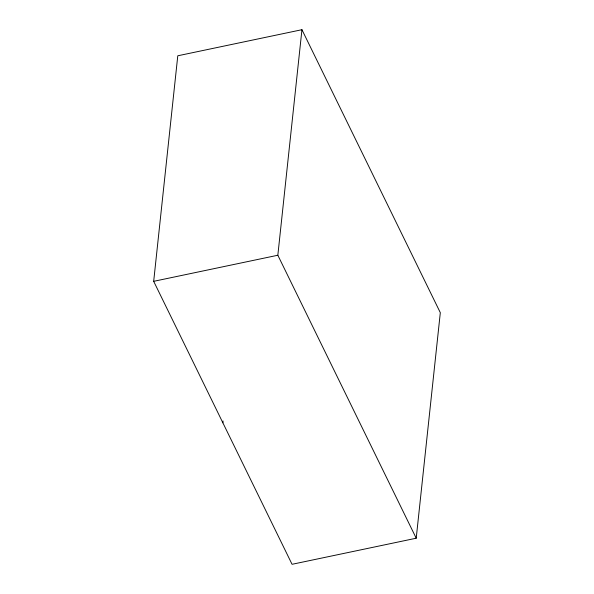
<?xml version="1.0" encoding="UTF-8"?>
<svg xmlns="http://www.w3.org/2000/svg" width="594" height="594" viewBox="0 0 594 594"><rect width="100%" height="100%" fill="white"/><g stroke="black" fill="none" stroke-linecap="round" stroke-linejoin="round"><path stroke-width="0.89" d="M153.683 281.326L177.784 55.784L301.945 29.7L440.317 312.674L416.216 538.216L292.055 564.3L153.683 281.326L277.836 255.242L301.945 29.7M222.869 422.817L223.062 420.998M277.836 255.242L416.216 538.216"/></g></svg>
